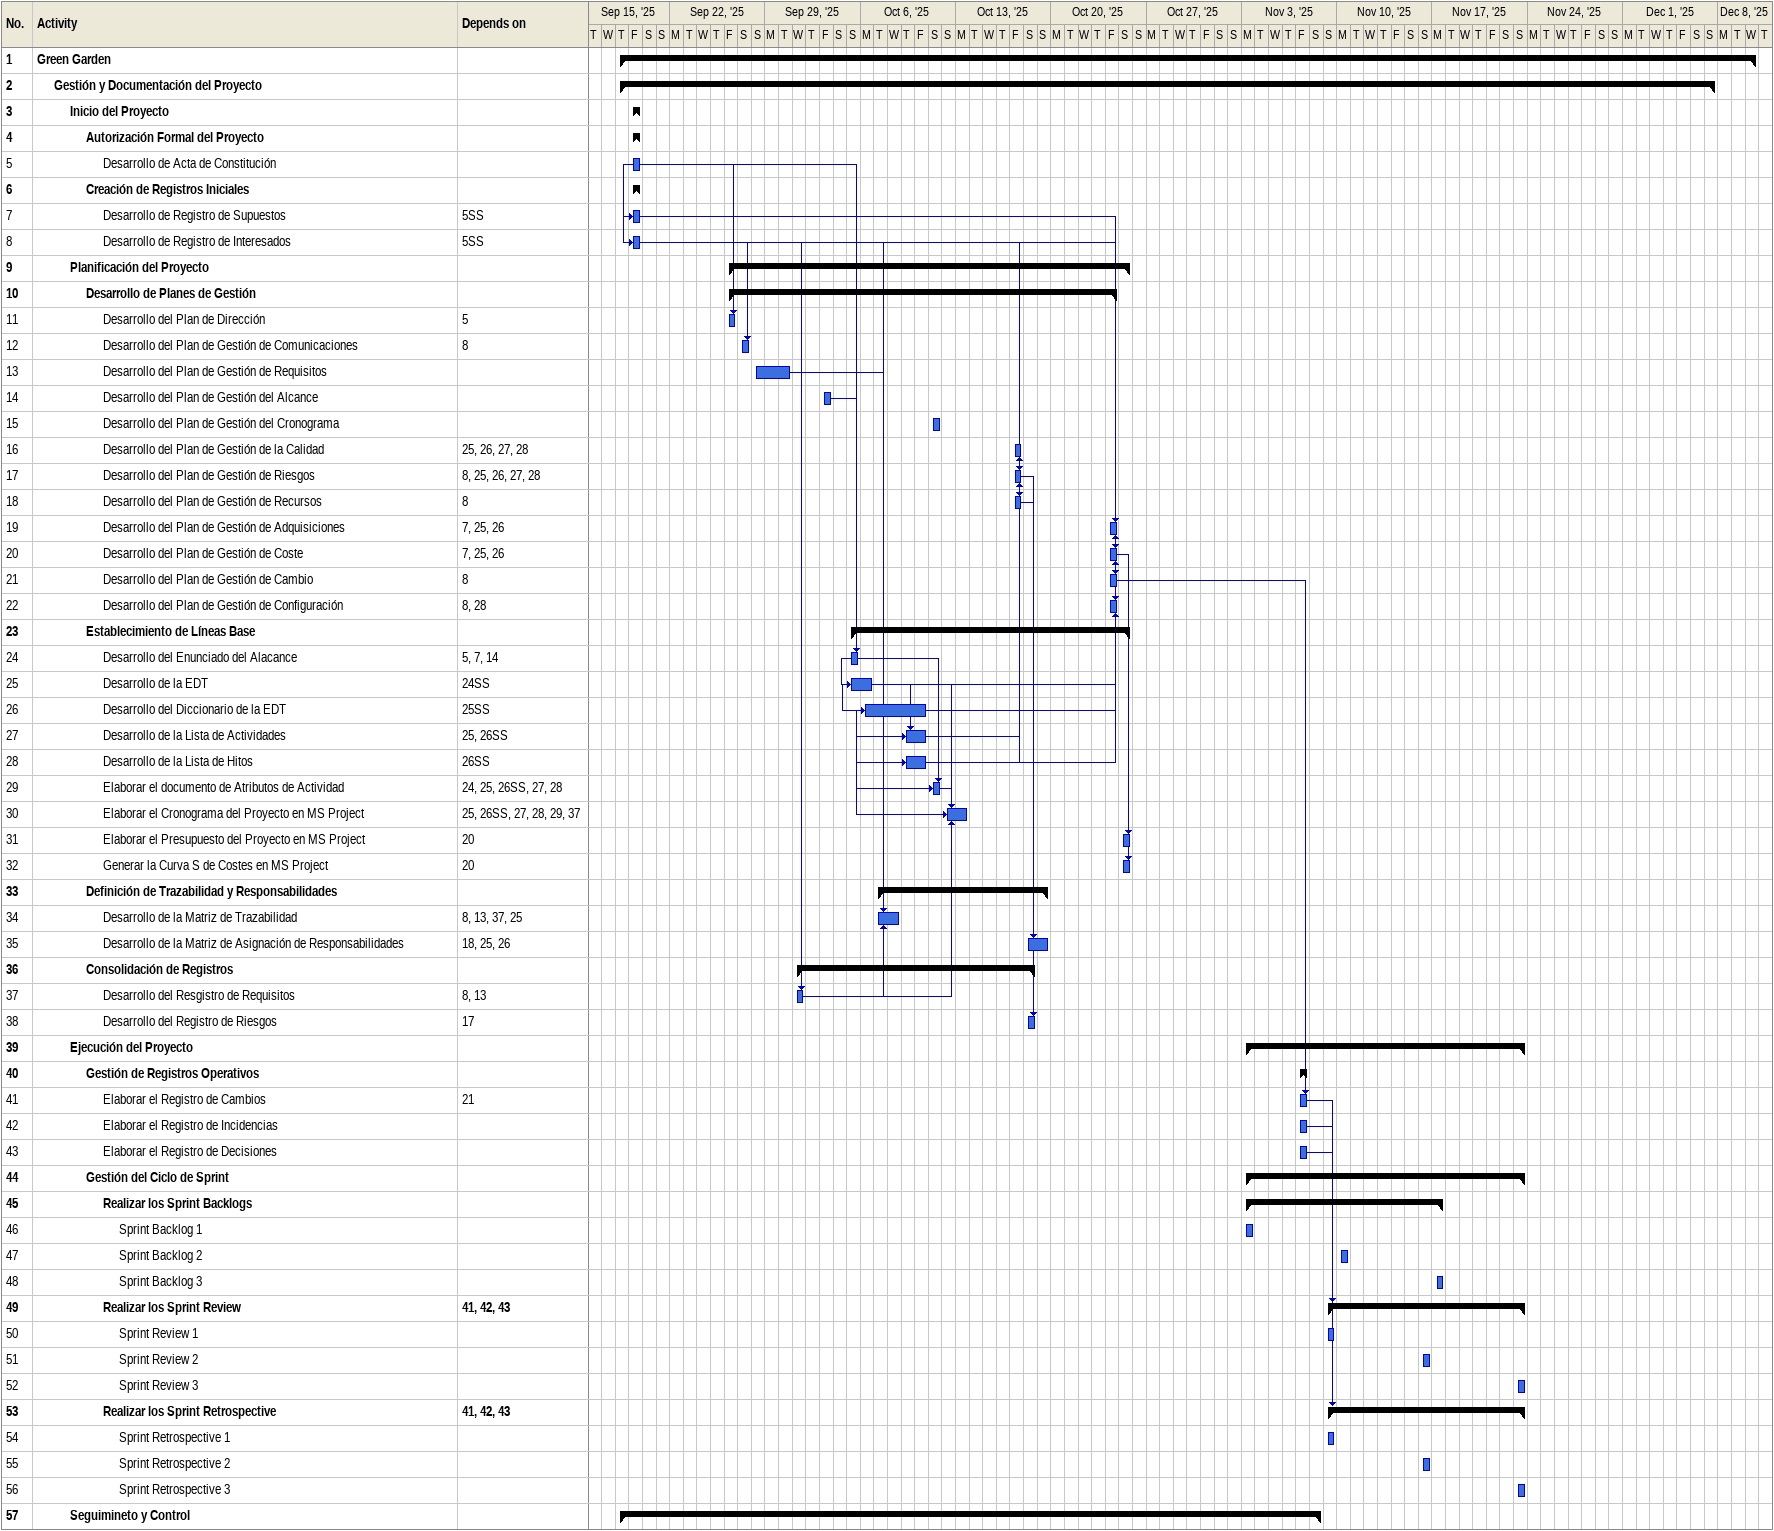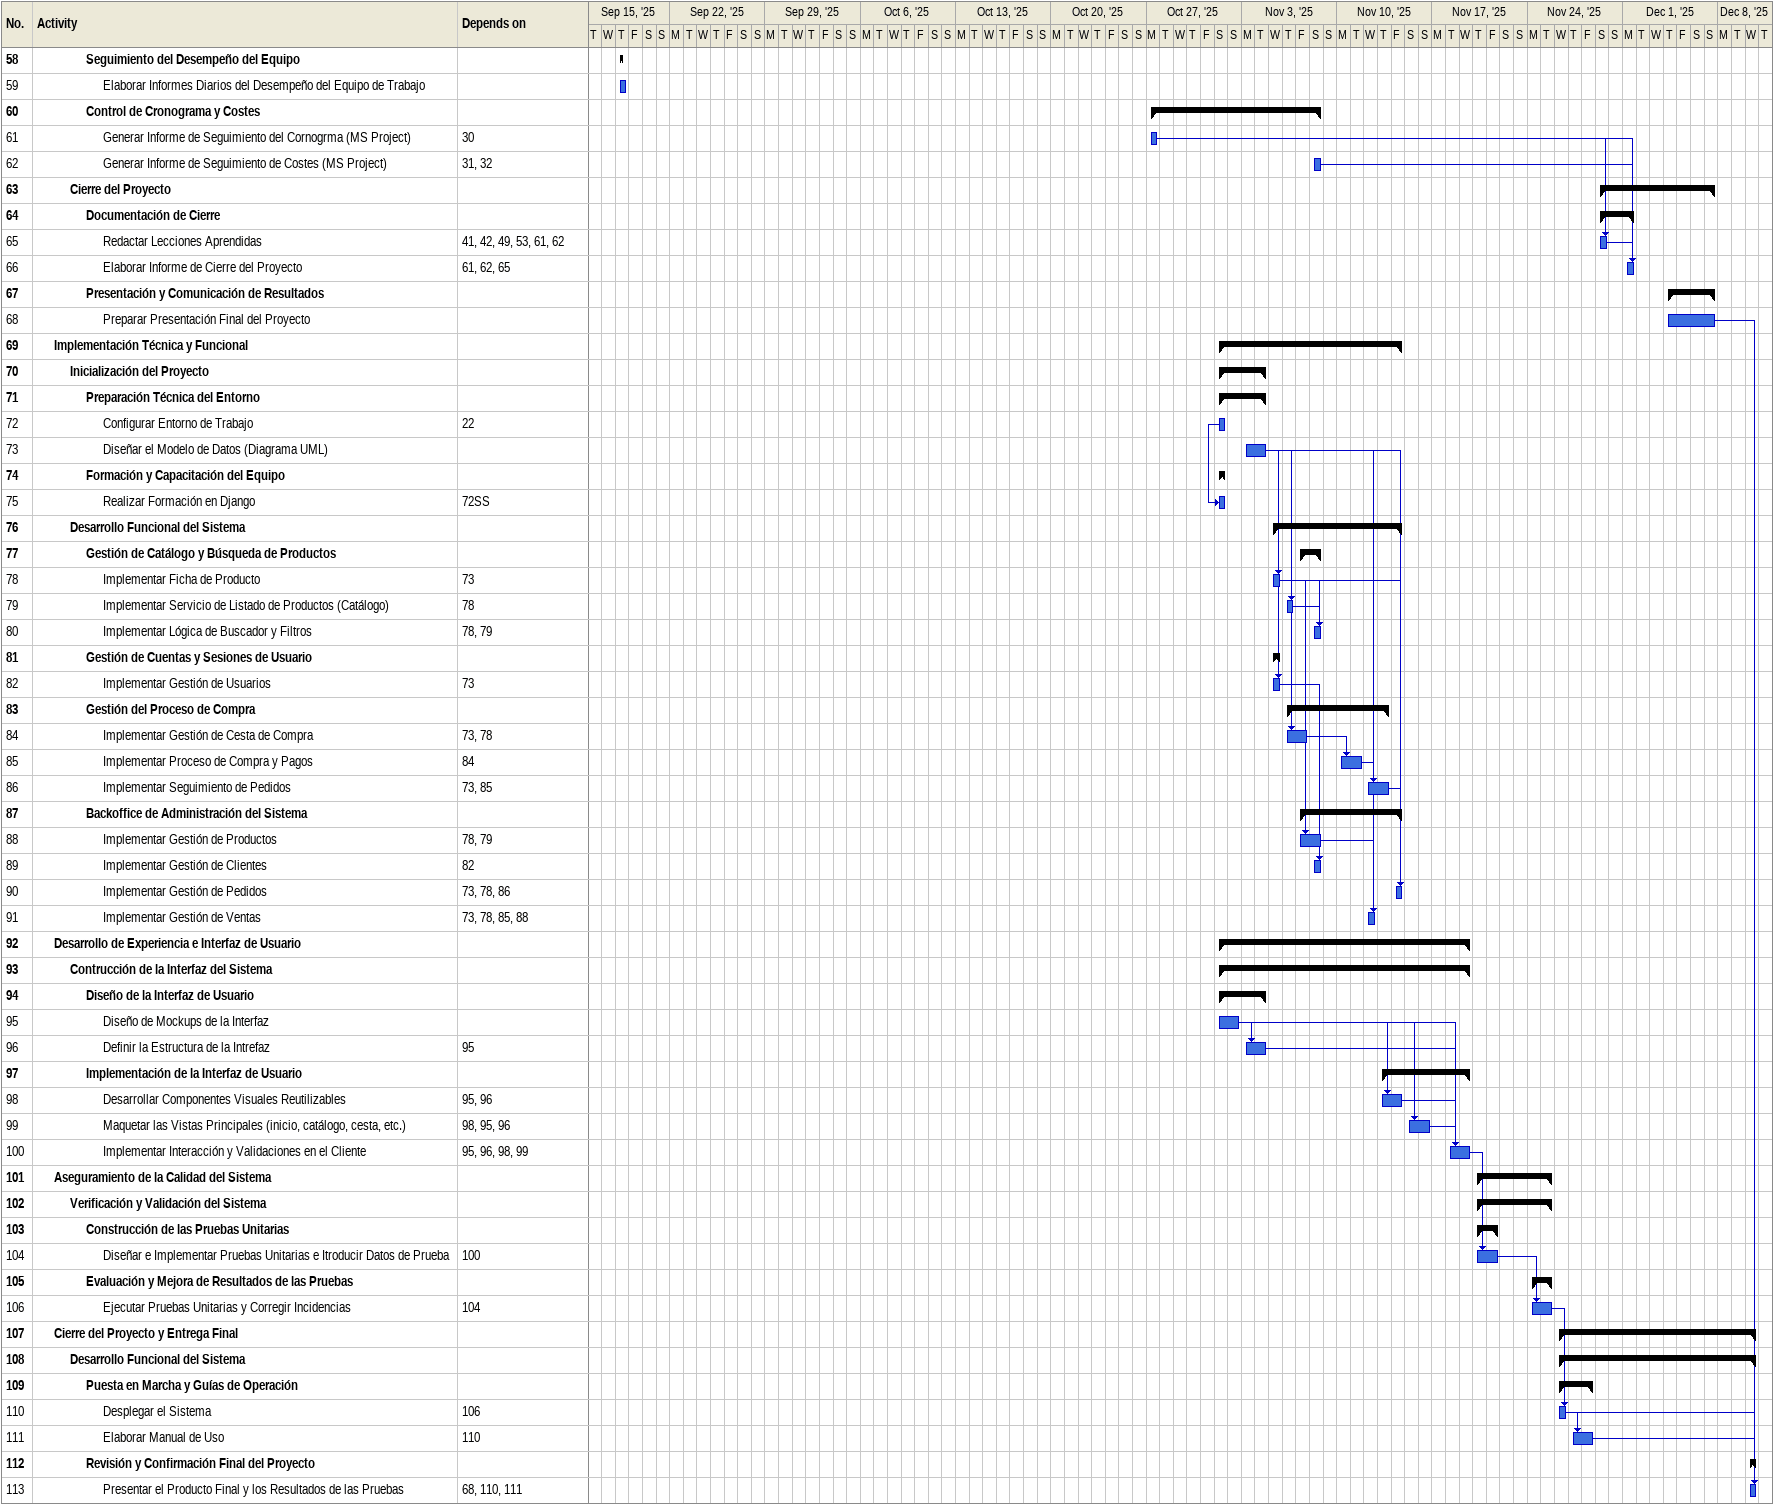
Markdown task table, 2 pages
| ID | Level | Task | Start | Finish | Predecessors |
|---|---|---|---|---|---|
| 1 | 1 | **Green Garden** | 2025-09-18 | 2025-12-10 |  |
| 2 | 2 | **Gestión y Documentación del Proyecto** | 2025-09-18 | 2025-12-07 |  |
| 3 | 3 | **Inicio del Proyecto** | 2025-09-19 | 2025-09-19 |  |
| 4 | 4 | **Autorización Formal del Proyecto** | 2025-09-19 | 2025-09-19 |  |
| 5 | 5 | Desarrollo de Acta de Constitución | 2025-09-19 | 2025-09-19 |  |
| 6 | 4 | **Creación de Registros Iniciales** | 2025-09-19 | 2025-09-19 |  |
| 7 | 5 | Desarrollo de Registro de Supuestos | 2025-09-19 | 2025-09-19 | 5SS |
| 8 | 5 | Desarrollo de Registro de Interesados | 2025-09-19 | 2025-09-19 | 5SS |
| 9 | 3 | **Planificación del Proyecto** | 2025-09-26 | 2025-10-25 |  |
| 10 | 4 | **Desarrollo de Planes de Gestión** | 2025-09-26 | 2025-10-24 |  |
| 11 | 5 | Desarrollo del Plan de Dirección | 2025-09-26 | 2025-09-26 | 5 |
| 12 | 5 | Desarrollo del Plan de Gestión de Comunicaciones | 2025-09-27 | 2025-09-27 | 8 |
| 13 | 5 | Desarrollo del Plan de Gestión de Requisitos | 2025-09-28 | 2025-09-30 |  |
| 14 | 5 | Desarrollo del Plan de Gestión del Alcance | 2025-10-03 | 2025-10-03 |  |
| 15 | 5 | Desarrollo del Plan de Gestión del Cronograma | 2025-10-11 | 2025-10-11 |  |
| 16 | 5 | Desarrollo del Plan de Gestión de la Calidad | 2025-10-17 | 2025-10-17 | 25, 26, 27, 28 |
| 17 | 5 | Desarrollo del Plan de Gestión de Riesgos | 2025-10-17 | 2025-10-17 | 8, 25, 26, 27, 28 |
| 18 | 5 | Desarrollo del Plan de Gestión de Recursos | 2025-10-17 | 2025-10-17 | 8 |
| 19 | 5 | Desarrollo del Plan de Gestión de Adquisiciones | 2025-10-24 | 2025-10-24 | 7, 25, 26 |
| 20 | 5 | Desarrollo del Plan de Gestión de Coste | 2025-10-24 | 2025-10-24 | 7, 25, 26 |
| 21 | 5 | Desarrollo del Plan de Gestión de Cambio | 2025-10-24 | 2025-10-24 | 8 |
| 22 | 5 | Desarrollo del Plan de Gestión de Configuración | 2025-10-24 | 2025-10-24 | 8, 28 |
| 23 | 4 | **Establecimiento de Líneas Base** | 2025-10-05 | 2025-10-25 |  |
| 24 | 5 | Desarrollo del Enunciado del Alacance | 2025-10-05 | 2025-10-05 | 5, 7, 14 |
| 25 | 5 | Desarrollo de la EDT | 2025-10-05 | 2025-10-06 | 24SS |
| 26 | 5 | Desarrollo del Diccionario de la EDT | 2025-10-06 | 2025-10-10 | 25SS |
| 27 | 5 | Desarrollo de la Lista de Actividades | 2025-10-09 | 2025-10-10 | 25, 26SS |
| 28 | 5 | Desarrollo de la Lista de Hitos | 2025-10-09 | 2025-10-10 | 26SS |
| 29 | 5 | Elaborar el documento de Atributos de Actividad | 2025-10-11 | 2025-10-11 | 24, 25, 26SS, 27, 28 |
| 30 | 5 | Elaborar el Cronograma del Proyecto en MS Project | 2025-10-12 | 2025-10-13 | 25, 26SS, 27, 28, 29, 37 |
| 31 | 5 | Elaborar el Presupuesto del Proyecto en MS Project | 2025-10-25 | 2025-10-25 | 20 |
| 32 | 5 | Generar la Curva S de Costes en MS Project | 2025-10-25 | 2025-10-25 | 20 |
| 33 | 4 | **Definición de Trazabilidad y Responsabilidades** | 2025-10-07 | 2025-10-19 |  |
| 34 | 5 | Desarrollo de la Matriz de Trazabilidad | 2025-10-07 | 2025-10-08 | 8, 13, 37, 25 |
| 35 | 5 | Desarrollo de la Matriz de Asignación de Responsabilidades | 2025-10-18 | 2025-10-19 | 18, 25, 26 |
| 36 | 4 | **Consolidación de Registros** | 2025-10-01 | 2025-10-18 |  |
| 37 | 5 | Desarrollo del Resgistro de Requisitos | 2025-10-01 | 2025-10-01 | 8, 13 |
| 38 | 5 | Desarrollo del Registro de Riesgos | 2025-10-18 | 2025-10-18 | 17 |
| 39 | 3 | **Ejecución del Proyecto** | 2025-11-03 | 2025-11-23 |  |
| 40 | 4 | **Gestión de Registros Operativos** | 2025-11-07 | 2025-11-07 |  |
| 41 | 5 | Elaborar el Registro de Cambios | 2025-11-07 | 2025-11-07 | 21 |
| 42 | 5 | Elaborar el Registro de Incidencias | 2025-11-07 | 2025-11-07 |  |
| 43 | 5 | Elaborar el Registro de Decisiones | 2025-11-07 | 2025-11-07 |  |
| 44 | 4 | **Gestión del Ciclo de Sprint** | 2025-11-03 | 2025-11-23 |  |
| 45 | 5 | **Realizar los Sprint Backlogs** | 2025-11-03 | 2025-11-17 |  |
| 46 | 6 | Sprint Backlog 1 | 2025-11-03 | 2025-11-03 |  |
| 47 | 6 | Sprint Backlog 2 | 2025-11-10 | 2025-11-10 |  |
| 48 | 6 | Sprint Backlog 3 | 2025-11-17 | 2025-11-17 |  |
| 49 | 5 | **Realizar los Sprint Review** | 2025-11-09 | 2025-11-23 | 41, 42, 43 |
| 50 | 6 | Sprint Review 1 | 2025-11-09 | 2025-11-09 |  |
| 51 | 6 | Sprint Review 2 | 2025-11-16 | 2025-11-16 |  |
| 52 | 6 | Sprint Review 3 | 2025-11-23 | 2025-11-23 |  |
| 53 | 5 | **Realizar los Sprint Retrospective** | 2025-11-09 | 2025-11-23 | 41, 42, 43 |
| 54 | 6 | Sprint Retrospective 1 | 2025-11-09 | 2025-11-09 |  |
| 55 | 6 | Sprint Retrospective 2 | 2025-11-16 | 2025-11-16 |  |
| 56 | 6 | Sprint Retrospective 3 | 2025-11-23 | 2025-11-23 |  |
| 57 | 3 | **Seguimineto y Control** | 2025-09-18 | 2025-11-08 |  |
| 58 | 4 | **Seguimiento del Desempeño del Equipo** | 2025-09-18 | 2025-09-18 |  |
| 59 | 5 | Elaborar Informes Diarios del Desempeño del Equipo de Trabajo | 2025-09-18 | 2025-09-18 |  |
| 60 | 4 | **Control de Cronograma y Costes** | 2025-10-27 | 2025-11-08 |  |
| 61 | 5 | Generar Informe de Seguimiento del Cornogrma (MS Project) | 2025-10-27 | 2025-10-27 | 30 |
| 62 | 5 | Generar Informe de Seguimiento de Costes (MS Project) | 2025-11-08 | 2025-11-08 | 31, 32 |
| 63 | 3 | **Cierre del Proyecto** | 2025-11-29 | 2025-12-07 |  |
| 64 | 4 | **Documentación de Cierre** | 2025-11-29 | 2025-12-01 |  |
| 65 | 5 | Redactar Lecciones Aprendidas | 2025-11-29 | 2025-11-29 | 41, 42, 49, 53, 61, 62 |
| 66 | 5 | Elaborar Informe de Cierre del Proyecto | 2025-12-01 | 2025-12-01 | 61, 62, 65 |
| 67 | 4 | **Presentación y Comunicación de Resultados** | 2025-12-04 | 2025-12-07 |  |
| 68 | 5 | Preparar Presentación Final del Proyecto | 2025-12-04 | 2025-12-07 |  |
| 69 | 2 | **Implementación Técnica y Funcional** | 2025-11-01 | 2025-11-14 |  |
| 70 | 3 | **Inicialización del Proyecto** | 2025-11-01 | 2025-11-04 |  |
| 71 | 4 | **Preparación Técnica del Entorno** | 2025-11-01 | 2025-11-04 |  |
| 72 | 5 | Configurar Entorno de Trabajo | 2025-11-01 | 2025-11-01 | 22 |
| 73 | 5 | Diseñar el Modelo de Datos (Diagrama UML) | 2025-11-03 | 2025-11-04 |  |
| 74 | 4 | **Formación y Capacitación del Equipo** | 2025-11-01 | 2025-11-01 |  |
| 75 | 5 | Realizar Formación en Django | 2025-11-01 | 2025-11-01 | 72SS |
| 76 | 3 | **Desarrollo Funcional del Sistema** | 2025-11-05 | 2025-11-14 |  |
| 77 | 4 | **Gestión de Catálogo y Búsqueda de Productos** | 2025-11-07 | 2025-11-08 |  |
| 78 | 5 | Implementar Ficha de Producto | 2025-11-05 | 2025-11-05 | 73 |
| 79 | 5 | Implementar Servicio de Listado de Productos (Catálogo) | 2025-11-06 | 2025-11-06 | 78 |
| 80 | 5 | Implementar Lógica de Buscador y Filtros | 2025-11-08 | 2025-11-08 | 78, 79 |
| 81 | 4 | **Gestión de Cuentas y Sesiones de Usuario** | 2025-11-05 | 2025-11-05 |  |
| 82 | 5 | Implementar Gestión de Usuarios | 2025-11-05 | 2025-11-05 | 73 |
| 83 | 4 | **Gestión del Proceso de Compra** | 2025-11-06 | 2025-11-13 |  |
| 84 | 5 | Implementar Gestión de Cesta de Compra | 2025-11-06 | 2025-11-07 | 73, 78 |
| 85 | 5 | Implementar Proceso de Compra y Pagos | 2025-11-10 | 2025-11-11 | 84 |
| 86 | 5 | Implementar Seguimiento de Pedidos | 2025-11-12 | 2025-11-13 | 73, 85 |
| 87 | 4 | **Backoffice de Administración del Sistema** | 2025-11-07 | 2025-11-14 |  |
| 88 | 5 | Implementar Gestión de Productos | 2025-11-07 | 2025-11-08 | 78, 79 |
| 89 | 5 | Implementar Gestión de Clientes | 2025-11-08 | 2025-11-08 | 82 |
| 90 | 5 | Implementar Gestión de Pedidos | 2025-11-14 | 2025-11-14 | 73, 78, 86 |
| 91 | 5 | Implementar Gestión de Ventas | 2025-11-12 | 2025-11-12 | 73, 78, 85, 88 |
| 92 | 2 | **Desarrollo de Experiencia e Interfaz de Usuario** | 2025-11-01 | 2025-11-19 |  |
| 93 | 3 | **Contrucción de la Interfaz del Sistema** | 2025-11-01 | 2025-11-19 |  |
| 94 | 4 | **Diseño de la Interfaz de Usuario** | 2025-11-01 | 2025-11-04 |  |
| 95 | 5 | Diseño de Mockups de la Interfaz | 2025-11-01 | 2025-11-02 |  |
| 96 | 5 | Definir la Estructura de la Intrefaz | 2025-11-03 | 2025-11-04 | 95 |
| 97 | 4 | **Implementación de la Interfaz de Usuario** | 2025-11-13 | 2025-11-19 |  |
| 98 | 5 | Desarrollar Componentes Visuales Reutilizables | 2025-11-13 | 2025-11-14 | 95, 96 |
| 99 | 5 | Maquetar las Vistas Principales (inicio, catálogo, cesta, etc.) | 2025-11-15 | 2025-11-16 | 98, 95, 96 |
| 100 | 5 | Implementar Interacción y Validaciones en el Cliente | 2025-11-18 | 2025-11-19 | 95, 96, 98, 99 |
| 101 | 2 | **Aseguramiento de la Calidad del Sistema** | 2025-11-20 | 2025-11-25 |  |
| 102 | 3 | **Verificación y Validación del Sistema** | 2025-11-20 | 2025-11-25 |  |
| 103 | 4 | **Construcción de las Pruebas Unitarias** | 2025-11-20 | 2025-11-21 |  |
| 104 | 5 | Diseñar e Implementar Pruebas Unitarias e Itroducir Datos de Prueba | 2025-11-20 | 2025-11-21 | 100 |
| 105 | 4 | **Evaluación y Mejora de Resultados de las Pruebas** | 2025-11-24 | 2025-11-25 |  |
| 106 | 5 | Ejecutar Pruebas Unitarias y Corregir Incidencias | 2025-11-24 | 2025-11-25 | 104 |
| 107 | 2 | **Cierre del Proyecto y Entrega Final** | 2025-11-26 | 2025-12-10 |  |
| 108 | 3 | **Desarrollo Funcional del Sistema** | 2025-11-26 | 2025-12-10 |  |
| 109 | 4 | **Puesta en Marcha y Guías de Operación** | 2025-11-26 | 2025-11-28 |  |
| 110 | 5 | Desplegar el Sistema | 2025-11-26 | 2025-11-26 | 106 |
| 111 | 5 | Elaborar Manual de Uso | 2025-11-27 | 2025-11-28 | 110 |
| 112 | 4 | **Revisión y Confirmación Final del Proyecto** | 2025-12-10 | 2025-12-10 |  |
| 113 | 5 | Presentar el Producto Final y los Resultados de las Pruebas | 2025-12-10 | 2025-12-10 | 68, 110, 111 |
